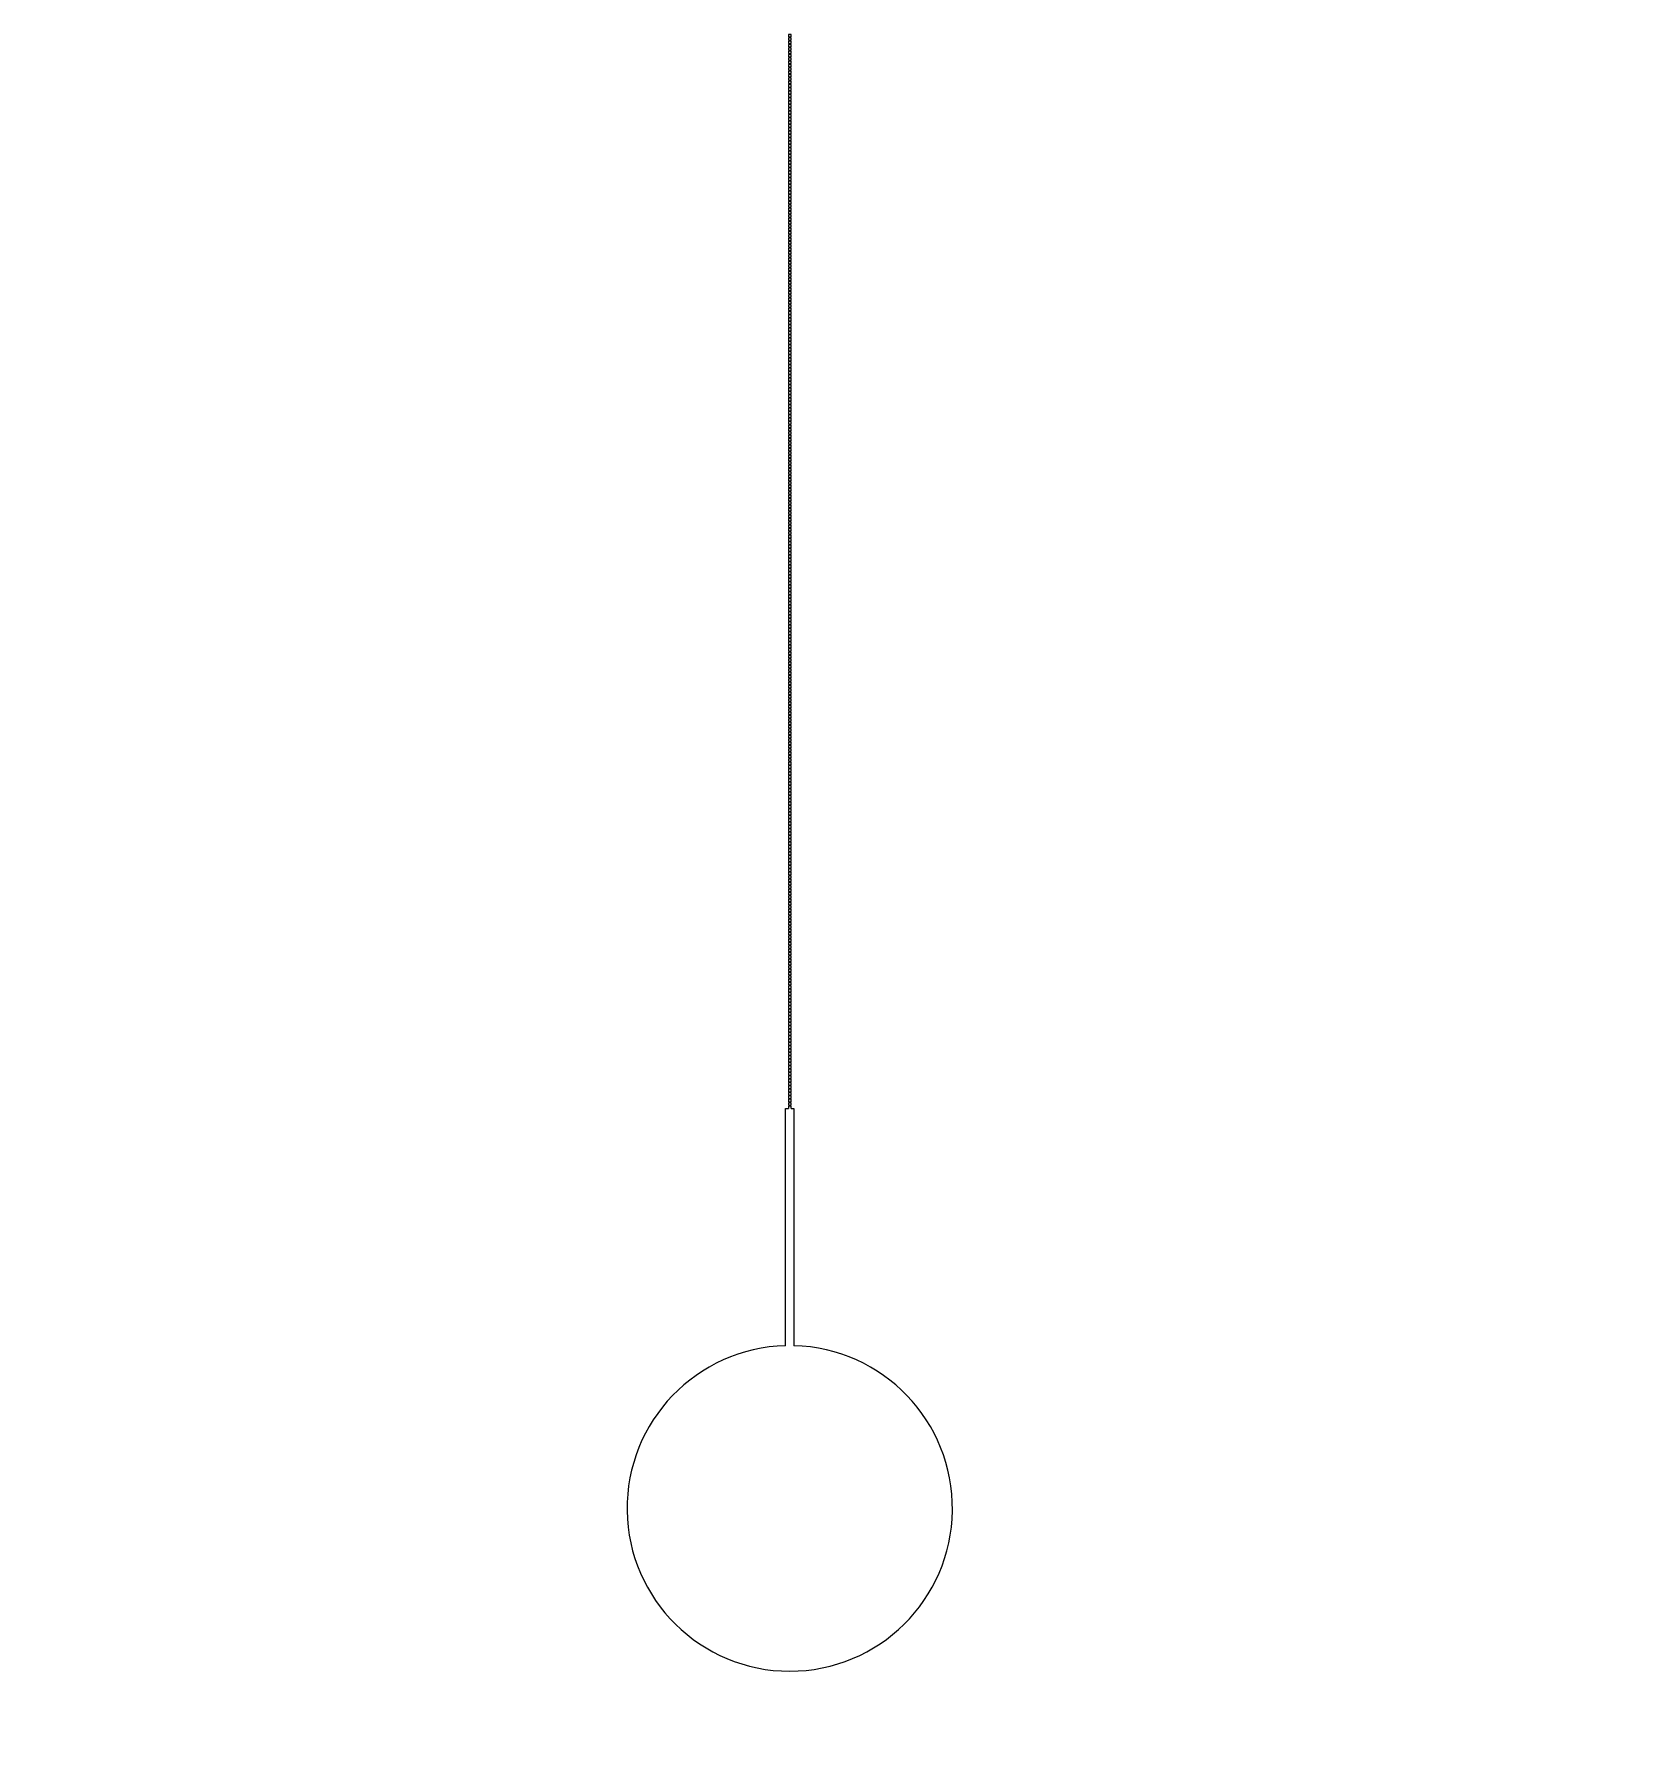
# Model space of a CAD drawing. Header units: inches. Extents: x 0 to 114300, y 0 to 114300.
# Drawn here: x 31684 to 33584, y 64775 to 66811 of the extents above; entities that cross this region are included whole.
import ezdxf

# ---------------------------------------------------------------- set-up
doc = ezdxf.new("R2010")
doc.units = ezdxf.units.IN
doc.header["$MEASUREMENT"] = 0

msp = doc.modelspace()

# ---------------------------------------------------------------- hatches: boundary and pattern name
h = msp.add_hatch()
h.set_pattern_fill('ANSI31', color=256, scale=100)
h.set_pattern_definition([(45, (-3636.992, -6350), (-8.8388348, 8.8388348), [])])
h.paths.add_polyline_path([(114300, 0), (0, 0), (0, 114300), (114300, 114300)])
edge = h.paths.add_edge_path(flags=16)
edge.add_arc((57150, 57150), 50800, 288.35844, 529.79531, ccw=False)
edge.add_line((73150, 8935.5), (41150, 8935.5))
edge.add_arc((57150, 57150), 50800, 190.20469, 251.64156, ccw=False)
edge.add_arc((57150, 57150), 50800, 169.79531, 190.20469, ccw=False)

# ---------------------------------------------------------------- linework, layer by layer
for p, q in [((32591.9, 65526.6), (32588.9, 65526.6)), ((32588.9, 65526.6), (32588.9, 65523.6)), ((32591.9, 65523.6), (32591.9, 65526.6))]:
    msp.add_line(p, q)
for points in [[(32591.9, 66810.6), (32588.9, 66810.6), (32588.9, 66807.6), (32591.9, 66807.6)], [(32591.9, 66806.6), (32588.9, 66806.6), (32588.9, 66803.6), (32591.9, 66803.6)], [(32591.9, 66802.6), (32588.9, 66802.6), (32588.9, 66799.6), (32591.9, 66799.6)], [(32591.9, 66798.6), (32588.9, 66798.6), (32588.9, 66795.6), (32591.9, 66795.6)], [(32591.9, 66794.6), (32588.9, 66794.6), (32588.9, 66791.6), (32591.9, 66791.6)], [(32591.9, 66790.6), (32588.9, 66790.6), (32588.9, 66787.6), (32591.9, 66787.6)], [(32591.9, 66786.6), (32588.9, 66786.6), (32588.9, 66783.6), (32591.9, 66783.6)], [(32591.9, 66782.6), (32588.9, 66782.6), (32588.9, 66779.6), (32591.9, 66779.6)], [(32591.9, 66778.6), (32588.9, 66778.6), (32588.9, 66775.6), (32591.9, 66775.6)], [(32591.9, 66774.6), (32588.9, 66774.6), (32588.9, 66771.6), (32591.9, 66771.6)], [(32591.9, 66770.6), (32588.9, 66770.6), (32588.9, 66767.6), (32591.9, 66767.6)], [(32591.9, 66766.6), (32588.9, 66766.6), (32588.9, 66763.6), (32591.9, 66763.6)], [(32591.9, 66762.6), (32588.9, 66762.6), (32588.9, 66759.6), (32591.9, 66759.6)], [(32591.9, 66758.6), (32588.9, 66758.6), (32588.9, 66755.6), (32591.9, 66755.6)], [(32591.9, 66754.6), (32588.9, 66754.6), (32588.9, 66751.6), (32591.9, 66751.6)], [(32591.9, 66750.6), (32588.9, 66750.6), (32588.9, 66747.6), (32591.9, 66747.6)], [(32591.9, 66746.6), (32588.9, 66746.6), (32588.9, 66743.6), (32591.9, 66743.6)], [(32591.9, 66742.6), (32588.9, 66742.6), (32588.9, 66739.6), (32591.9, 66739.6)], [(32591.9, 66738.6), (32588.9, 66738.6), (32588.9, 66735.6), (32591.9, 66735.6)], [(32591.9, 66734.6), (32588.9, 66734.6), (32588.9, 66731.6), (32591.9, 66731.6)], [(32591.9, 66730.6), (32588.9, 66730.6), (32588.9, 66727.6), (32591.9, 66727.6)], [(32591.9, 66726.6), (32588.9, 66726.6), (32588.9, 66723.6), (32591.9, 66723.6)], [(32591.9, 66722.6), (32588.9, 66722.6), (32588.9, 66719.6), (32591.9, 66719.6)], [(32591.9, 66718.6), (32588.9, 66718.6), (32588.9, 66715.6), (32591.9, 66715.6)], [(32591.9, 66714.6), (32588.9, 66714.6), (32588.9, 66711.6), (32591.9, 66711.6)], [(32591.9, 66710.6), (32588.9, 66710.6), (32588.9, 66707.6), (32591.9, 66707.6)], [(32591.9, 66706.6), (32588.9, 66706.6), (32588.9, 66703.6), (32591.9, 66703.6)], [(32591.9, 66702.6), (32588.9, 66702.6), (32588.9, 66699.6), (32591.9, 66699.6)], [(32591.9, 66698.6), (32588.9, 66698.6), (32588.9, 66695.6), (32591.9, 66695.6)], [(32591.9, 66694.6), (32588.9, 66694.6), (32588.9, 66691.6), (32591.9, 66691.6)], [(32591.9, 66690.6), (32588.9, 66690.6), (32588.9, 66687.6), (32591.9, 66687.6)], [(32591.9, 66686.6), (32588.9, 66686.6), (32588.9, 66683.6), (32591.9, 66683.6)], [(32591.9, 66682.6), (32588.9, 66682.6), (32588.9, 66679.6), (32591.9, 66679.6)], [(32591.9, 66678.6), (32588.9, 66678.6), (32588.9, 66675.6), (32591.9, 66675.6)], [(32591.9, 66674.6), (32588.9, 66674.6), (32588.9, 66671.6), (32591.9, 66671.6)], [(32591.9, 66670.6), (32588.9, 66670.6), (32588.9, 66667.6), (32591.9, 66667.6)], [(32591.9, 66666.6), (32588.9, 66666.6), (32588.9, 66663.6), (32591.9, 66663.6)], [(32591.9, 66662.6), (32588.9, 66662.6), (32588.9, 66659.6), (32591.9, 66659.6)], [(32591.9, 66658.6), (32588.9, 66658.6), (32588.9, 66655.6), (32591.9, 66655.6)], [(32591.9, 66654.6), (32588.9, 66654.6), (32588.9, 66651.6), (32591.9, 66651.6)], [(32591.9, 66650.6), (32588.9, 66650.6), (32588.9, 66647.6), (32591.9, 66647.6)], [(32591.9, 66646.6), (32588.9, 66646.6), (32588.9, 66643.6), (32591.9, 66643.6)], [(32591.9, 66642.6), (32588.9, 66642.6), (32588.9, 66639.6), (32591.9, 66639.6)], [(32591.9, 66638.6), (32588.9, 66638.6), (32588.9, 66635.6), (32591.9, 66635.6)], [(32591.9, 66634.6), (32588.9, 66634.6), (32588.9, 66631.6), (32591.9, 66631.6)], [(32591.9, 66630.6), (32588.9, 66630.6), (32588.9, 66627.6), (32591.9, 66627.6)], [(32591.9, 66626.6), (32588.9, 66626.6), (32588.9, 66623.6), (32591.9, 66623.6)], [(32591.9, 66622.6), (32588.9, 66622.6), (32588.9, 66619.6), (32591.9, 66619.6)], [(32591.9, 66618.6), (32588.9, 66618.6), (32588.9, 66615.6), (32591.9, 66615.6)], [(32591.9, 66614.6), (32588.9, 66614.6), (32588.9, 66611.6), (32591.9, 66611.6)], [(32591.9, 66610.6), (32588.9, 66610.6), (32588.9, 66607.6), (32591.9, 66607.6)], [(32591.9, 66606.6), (32588.9, 66606.6), (32588.9, 66603.6), (32591.9, 66603.6)], [(32591.9, 66602.6), (32588.9, 66602.6), (32588.9, 66599.6), (32591.9, 66599.6)], [(32591.9, 66598.6), (32588.9, 66598.6), (32588.9, 66595.6), (32591.9, 66595.6)], [(32591.9, 66594.6), (32588.9, 66594.6), (32588.9, 66591.6), (32591.9, 66591.6)], [(32591.9, 66590.6), (32588.9, 66590.6), (32588.9, 66587.6), (32591.9, 66587.6)], [(32591.9, 66586.6), (32588.9, 66586.6), (32588.9, 66583.6), (32591.9, 66583.6)], [(32591.9, 66582.6), (32588.9, 66582.6), (32588.9, 66579.6), (32591.9, 66579.6)], [(32591.9, 66578.6), (32588.9, 66578.6), (32588.9, 66575.6), (32591.9, 66575.6)], [(32591.9, 66574.6), (32588.9, 66574.6), (32588.9, 66571.6), (32591.9, 66571.6)], [(32591.9, 66570.6), (32588.9, 66570.6), (32588.9, 66567.6), (32591.9, 66567.6)], [(32591.9, 66566.6), (32588.9, 66566.6), (32588.9, 66563.6), (32591.9, 66563.6)], [(32591.9, 66562.6), (32588.9, 66562.6), (32588.9, 66559.6), (32591.9, 66559.6)], [(32591.9, 66558.6), (32588.9, 66558.6), (32588.9, 66555.6), (32591.9, 66555.6)], [(32591.9, 66554.6), (32588.9, 66554.6), (32588.9, 66551.6), (32591.9, 66551.6)], [(32591.9, 66550.6), (32588.9, 66550.6), (32588.9, 66547.6), (32591.9, 66547.6)], [(32591.9, 66546.6), (32588.9, 66546.6), (32588.9, 66543.6), (32591.9, 66543.6)], [(32591.9, 66542.6), (32588.9, 66542.6), (32588.9, 66539.6), (32591.9, 66539.6)], [(32591.9, 66538.6), (32588.9, 66538.6), (32588.9, 66535.6), (32591.9, 66535.6)], [(32591.9, 66534.6), (32588.9, 66534.6), (32588.9, 66531.6), (32591.9, 66531.6)], [(32591.9, 66530.6), (32588.9, 66530.6), (32588.9, 66527.6), (32591.9, 66527.6)], [(32591.9, 66526.6), (32588.9, 66526.6), (32588.9, 66523.6), (32591.9, 66523.6)], [(32591.9, 66522.6), (32588.9, 66522.6), (32588.9, 66519.6), (32591.9, 66519.6)], [(32591.9, 66518.6), (32588.9, 66518.6), (32588.9, 66515.6), (32591.9, 66515.6)], [(32591.9, 66514.6), (32588.9, 66514.6), (32588.9, 66511.6), (32591.9, 66511.6)], [(32591.9, 66510.6), (32588.9, 66510.6), (32588.9, 66507.6), (32591.9, 66507.6)], [(32591.9, 66506.6), (32588.9, 66506.6), (32588.9, 66503.6), (32591.9, 66503.6)], [(32591.9, 66502.6), (32588.9, 66502.6), (32588.9, 66499.6), (32591.9, 66499.6)], [(32591.9, 66498.6), (32588.9, 66498.6), (32588.9, 66495.6), (32591.9, 66495.6)], [(32591.9, 66494.6), (32588.9, 66494.6), (32588.9, 66491.6), (32591.9, 66491.6)], [(32591.9, 66490.6), (32588.9, 66490.6), (32588.9, 66487.6), (32591.9, 66487.6)], [(32591.9, 66486.6), (32588.9, 66486.6), (32588.9, 66483.6), (32591.9, 66483.6)], [(32591.9, 66482.6), (32588.9, 66482.6), (32588.9, 66479.6), (32591.9, 66479.6)], [(32591.9, 66478.6), (32588.9, 66478.6), (32588.9, 66475.6), (32591.9, 66475.6)], [(32591.9, 66474.6), (32588.9, 66474.6), (32588.9, 66471.6), (32591.9, 66471.6)], [(32591.9, 66470.6), (32588.9, 66470.6), (32588.9, 66467.6), (32591.9, 66467.6)], [(32591.9, 66466.6), (32588.9, 66466.6), (32588.9, 66463.6), (32591.9, 66463.6)], [(32591.9, 66462.6), (32588.9, 66462.6), (32588.9, 66459.6), (32591.9, 66459.6)], [(32591.9, 66458.6), (32588.9, 66458.6), (32588.9, 66455.6), (32591.9, 66455.6)], [(32591.9, 66454.6), (32588.9, 66454.6), (32588.9, 66451.6), (32591.9, 66451.6)], [(32591.9, 66450.6), (32588.9, 66450.6), (32588.9, 66447.6), (32591.9, 66447.6)], [(32591.9, 66446.6), (32588.9, 66446.6), (32588.9, 66443.6), (32591.9, 66443.6)], [(32591.9, 66442.6), (32588.9, 66442.6), (32588.9, 66439.6), (32591.9, 66439.6)], [(32591.9, 66438.6), (32588.9, 66438.6), (32588.9, 66435.6), (32591.9, 66435.6)], [(32591.9, 66434.6), (32588.9, 66434.6), (32588.9, 66431.6), (32591.9, 66431.6)], [(32591.9, 66430.6), (32588.9, 66430.6), (32588.9, 66427.6), (32591.9, 66427.6)], [(32591.9, 66426.6), (32588.9, 66426.6), (32588.9, 66423.6), (32591.9, 66423.6)], [(32591.9, 66422.6), (32588.9, 66422.6), (32588.9, 66419.6), (32591.9, 66419.6)], [(32591.9, 66418.6), (32588.9, 66418.6), (32588.9, 66415.6), (32591.9, 66415.6)], [(32591.9, 66414.6), (32588.9, 66414.6), (32588.9, 66411.6), (32591.9, 66411.6)], [(32591.9, 66410.6), (32588.9, 66410.6), (32588.9, 66407.6), (32591.9, 66407.6)], [(32591.9, 66406.6), (32588.9, 66406.6), (32588.9, 66403.6), (32591.9, 66403.6)], [(32591.9, 66402.6), (32588.9, 66402.6), (32588.9, 66399.6), (32591.9, 66399.6)], [(32591.9, 66398.6), (32588.9, 66398.6), (32588.9, 66395.6), (32591.9, 66395.6)], [(32591.9, 66394.6), (32588.9, 66394.6), (32588.9, 66391.6), (32591.9, 66391.6)], [(32591.9, 66390.6), (32588.9, 66390.6), (32588.9, 66387.6), (32591.9, 66387.6)], [(32591.9, 66386.6), (32588.9, 66386.6), (32588.9, 66383.6), (32591.9, 66383.6)], [(32591.9, 66382.6), (32588.9, 66382.6), (32588.9, 66379.6), (32591.9, 66379.6)], [(32591.9, 66378.6), (32588.9, 66378.6), (32588.9, 66375.6), (32591.9, 66375.6)], [(32591.9, 66374.6), (32588.9, 66374.6), (32588.9, 66371.6), (32591.9, 66371.6)], [(32591.9, 66370.6), (32588.9, 66370.6), (32588.9, 66367.6), (32591.9, 66367.6)], [(32591.9, 66366.6), (32588.9, 66366.6), (32588.9, 66363.6), (32591.9, 66363.6)], [(32591.9, 66362.6), (32588.9, 66362.6), (32588.9, 66359.6), (32591.9, 66359.6)], [(32591.9, 66358.6), (32588.9, 66358.6), (32588.9, 66355.6), (32591.9, 66355.6)], [(32591.9, 66354.6), (32588.9, 66354.6), (32588.9, 66351.6), (32591.9, 66351.6)], [(32591.9, 66350.6), (32588.9, 66350.6), (32588.9, 66347.6), (32591.9, 66347.6)], [(32591.9, 66346.6), (32588.9, 66346.6), (32588.9, 66343.6), (32591.9, 66343.6)], [(32591.9, 66342.6), (32588.9, 66342.6), (32588.9, 66339.6), (32591.9, 66339.6)], [(32591.9, 66338.6), (32588.9, 66338.6), (32588.9, 66335.6), (32591.9, 66335.6)], [(32591.9, 66334.6), (32588.9, 66334.6), (32588.9, 66331.6), (32591.9, 66331.6)], [(32591.9, 66330.6), (32588.9, 66330.6), (32588.9, 66327.6), (32591.9, 66327.6)], [(32591.9, 66326.6), (32588.9, 66326.6), (32588.9, 66323.6), (32591.9, 66323.6)], [(32591.9, 66322.6), (32588.9, 66322.6), (32588.9, 66319.6), (32591.9, 66319.6)], [(32591.9, 66318.6), (32588.9, 66318.6), (32588.9, 66315.6), (32591.9, 66315.6)], [(32591.9, 66314.6), (32588.9, 66314.6), (32588.9, 66311.6), (32591.9, 66311.6)], [(32591.9, 66310.6), (32588.9, 66310.6), (32588.9, 66307.6), (32591.9, 66307.6)], [(32591.9, 66306.6), (32588.9, 66306.6), (32588.9, 66303.6), (32591.9, 66303.6)], [(32591.9, 66302.6), (32588.9, 66302.6), (32588.9, 66299.6), (32591.9, 66299.6)], [(32591.9, 66298.6), (32588.9, 66298.6), (32588.9, 66295.6), (32591.9, 66295.6)], [(32591.9, 66294.6), (32588.9, 66294.6), (32588.9, 66291.6), (32591.9, 66291.6)], [(32591.9, 66290.6), (32588.9, 66290.6), (32588.9, 66287.6), (32591.9, 66287.6)], [(32591.9, 66286.6), (32588.9, 66286.6), (32588.9, 66283.6), (32591.9, 66283.6)], [(32591.9, 66282.6), (32588.9, 66282.6), (32588.9, 66279.6), (32591.9, 66279.6)], [(32591.9, 66278.6), (32588.9, 66278.6), (32588.9, 66275.6), (32591.9, 66275.6)], [(32591.9, 66274.6), (32588.9, 66274.6), (32588.9, 66271.6), (32591.9, 66271.6)], [(32591.9, 66270.6), (32588.9, 66270.6), (32588.9, 66267.6), (32591.9, 66267.6)], [(32591.9, 66266.6), (32588.9, 66266.6), (32588.9, 66263.6), (32591.9, 66263.6)], [(32591.9, 66262.6), (32588.9, 66262.6), (32588.9, 66259.6), (32591.9, 66259.6)], [(32591.9, 66258.6), (32588.9, 66258.6), (32588.9, 66255.6), (32591.9, 66255.6)], [(32591.9, 66254.6), (32588.9, 66254.6), (32588.9, 66251.6), (32591.9, 66251.6)], [(32591.9, 66250.6), (32588.9, 66250.6), (32588.9, 66247.6), (32591.9, 66247.6)], [(32591.9, 66246.6), (32588.9, 66246.6), (32588.9, 66243.6), (32591.9, 66243.6)], [(32591.9, 66242.6), (32588.9, 66242.6), (32588.9, 66239.6), (32591.9, 66239.6)], [(32591.9, 66238.6), (32588.9, 66238.6), (32588.9, 66235.6), (32591.9, 66235.6)], [(32591.9, 66234.6), (32588.9, 66234.6), (32588.9, 66231.6), (32591.9, 66231.6)], [(32591.9, 66230.6), (32588.9, 66230.6), (32588.9, 66227.6), (32591.9, 66227.6)], [(32591.9, 66226.6), (32588.9, 66226.6), (32588.9, 66223.6), (32591.9, 66223.6)], [(32591.9, 66222.6), (32588.9, 66222.6), (32588.9, 66219.6), (32591.9, 66219.6)], [(32591.9, 66218.6), (32588.9, 66218.6), (32588.9, 66215.6), (32591.9, 66215.6)], [(32591.9, 66214.6), (32588.9, 66214.6), (32588.9, 66211.6), (32591.9, 66211.6)], [(32591.9, 66210.6), (32588.9, 66210.6), (32588.9, 66207.6), (32591.9, 66207.6)], [(32591.9, 66206.6), (32588.9, 66206.6), (32588.9, 66203.6), (32591.9, 66203.6)], [(32591.9, 66202.6), (32588.9, 66202.6), (32588.9, 66199.6), (32591.9, 66199.6)], [(32591.9, 66198.6), (32588.9, 66198.6), (32588.9, 66195.6), (32591.9, 66195.6)], [(32591.9, 66194.6), (32588.9, 66194.6), (32588.9, 66191.6), (32591.9, 66191.6)], [(32591.9, 66190.6), (32588.9, 66190.6), (32588.9, 66187.6), (32591.9, 66187.6)], [(32591.9, 66186.6), (32588.9, 66186.6), (32588.9, 66183.6), (32591.9, 66183.6)], [(32591.9, 66182.6), (32588.9, 66182.6), (32588.9, 66179.6), (32591.9, 66179.6)], [(32591.9, 66178.6), (32588.9, 66178.6), (32588.9, 66175.6), (32591.9, 66175.6)], [(32591.9, 66174.6), (32588.9, 66174.6), (32588.9, 66171.6), (32591.9, 66171.6)], [(32591.9, 66170.6), (32588.9, 66170.6), (32588.9, 66167.6), (32591.9, 66167.6)], [(32591.9, 66166.6), (32588.9, 66166.6), (32588.9, 66163.6), (32591.9, 66163.6)], [(32591.9, 66162.6), (32588.9, 66162.6), (32588.9, 66159.6), (32591.9, 66159.6)], [(32591.9, 66158.6), (32588.9, 66158.6), (32588.9, 66155.6), (32591.9, 66155.6)], [(32591.9, 66154.6), (32588.9, 66154.6), (32588.9, 66151.6), (32591.9, 66151.6)], [(32591.9, 66150.6), (32588.9, 66150.6), (32588.9, 66147.6), (32591.9, 66147.6)], [(32591.9, 66146.6), (32588.9, 66146.6), (32588.9, 66143.6), (32591.9, 66143.6)], [(32591.9, 66142.6), (32588.9, 66142.6), (32588.9, 66139.6), (32591.9, 66139.6)], [(32591.9, 66138.6), (32588.9, 66138.6), (32588.9, 66135.6), (32591.9, 66135.6)], [(32591.9, 66134.6), (32588.9, 66134.6), (32588.9, 66131.6), (32591.9, 66131.6)], [(32591.9, 66130.6), (32588.9, 66130.6), (32588.9, 66127.6), (32591.9, 66127.6)], [(32591.9, 66126.6), (32588.9, 66126.6), (32588.9, 66123.6), (32591.9, 66123.6)], [(32591.9, 66122.6), (32588.9, 66122.6), (32588.9, 66119.6), (32591.9, 66119.6)], [(32591.9, 66118.6), (32588.9, 66118.6), (32588.9, 66115.6), (32591.9, 66115.6)], [(32591.9, 66114.6), (32588.9, 66114.6), (32588.9, 66111.6), (32591.9, 66111.6)], [(32591.9, 66110.6), (32588.9, 66110.6), (32588.9, 66107.6), (32591.9, 66107.6)], [(32591.9, 66106.6), (32588.9, 66106.6), (32588.9, 66103.6), (32591.9, 66103.6)], [(32591.9, 66102.6), (32588.9, 66102.6), (32588.9, 66099.6), (32591.9, 66099.6)], [(32591.9, 66098.6), (32588.9, 66098.6), (32588.9, 66095.6), (32591.9, 66095.6)], [(32591.9, 66094.6), (32588.9, 66094.6), (32588.9, 66091.6), (32591.9, 66091.6)], [(32591.9, 66090.6), (32588.9, 66090.6), (32588.9, 66087.6), (32591.9, 66087.6)], [(32591.9, 66086.6), (32588.9, 66086.6), (32588.9, 66083.6), (32591.9, 66083.6)], [(32591.9, 66082.6), (32588.9, 66082.6), (32588.9, 66079.6), (32591.9, 66079.6)], [(32591.9, 66078.6), (32588.9, 66078.6), (32588.9, 66075.6), (32591.9, 66075.6)], [(32591.9, 66074.6), (32588.9, 66074.6), (32588.9, 66071.6), (32591.9, 66071.6)], [(32591.9, 66070.6), (32588.9, 66070.6), (32588.9, 66067.6), (32591.9, 66067.6)], [(32591.9, 66066.6), (32588.9, 66066.6), (32588.9, 66063.6), (32591.9, 66063.6)], [(32591.9, 66062.6), (32588.9, 66062.6), (32588.9, 66059.6), (32591.9, 66059.6)], [(32591.9, 66058.6), (32588.9, 66058.6), (32588.9, 66055.6), (32591.9, 66055.6)], [(32591.9, 66054.6), (32588.9, 66054.6), (32588.9, 66051.6), (32591.9, 66051.6)], [(32591.9, 66050.6), (32588.9, 66050.6), (32588.9, 66047.6), (32591.9, 66047.6)], [(32591.9, 66046.6), (32588.9, 66046.6), (32588.9, 66043.6), (32591.9, 66043.6)], [(32591.9, 66042.6), (32588.9, 66042.6), (32588.9, 66039.6), (32591.9, 66039.6)], [(32591.9, 66038.6), (32588.9, 66038.6), (32588.9, 66035.6), (32591.9, 66035.6)], [(32591.9, 66034.6), (32588.9, 66034.6), (32588.9, 66031.6), (32591.9, 66031.6)], [(32591.9, 66030.6), (32588.9, 66030.6), (32588.9, 66027.6), (32591.9, 66027.6)], [(32591.9, 66026.6), (32588.9, 66026.6), (32588.9, 66023.6), (32591.9, 66023.6)], [(32591.9, 66022.6), (32588.9, 66022.6), (32588.9, 66019.6), (32591.9, 66019.6)], [(32591.9, 66018.6), (32588.9, 66018.6), (32588.9, 66015.6), (32591.9, 66015.6)], [(32591.9, 66014.6), (32588.9, 66014.6), (32588.9, 66011.6), (32591.9, 66011.6)], [(32591.9, 66010.6), (32588.9, 66010.6), (32588.9, 66007.6), (32591.9, 66007.6)], [(32591.9, 66006.6), (32588.9, 66006.6), (32588.9, 66003.6), (32591.9, 66003.6)], [(32591.9, 66002.6), (32588.9, 66002.6), (32588.9, 65999.6), (32591.9, 65999.6)], [(32591.9, 65998.6), (32588.9, 65998.6), (32588.9, 65995.6), (32591.9, 65995.6)], [(32591.9, 65994.6), (32588.9, 65994.6), (32588.9, 65991.6), (32591.9, 65991.6)], [(32591.9, 65990.6), (32588.9, 65990.6), (32588.9, 65987.6), (32591.9, 65987.6)], [(32591.9, 65986.6), (32588.9, 65986.6), (32588.9, 65983.6), (32591.9, 65983.6)], [(32591.9, 65982.6), (32588.9, 65982.6), (32588.9, 65979.6), (32591.9, 65979.6)], [(32591.9, 65978.6), (32588.9, 65978.6), (32588.9, 65975.6), (32591.9, 65975.6)], [(32591.9, 65974.6), (32588.9, 65974.6), (32588.9, 65971.6), (32591.9, 65971.6)], [(32591.9, 65970.6), (32588.9, 65970.6), (32588.9, 65967.6), (32591.9, 65967.6)], [(32591.9, 65966.6), (32588.9, 65966.6), (32588.9, 65963.6), (32591.9, 65963.6)], [(32591.9, 65962.6), (32588.9, 65962.6), (32588.9, 65959.6), (32591.9, 65959.6)], [(32591.9, 65958.6), (32588.9, 65958.6), (32588.9, 65955.6), (32591.9, 65955.6)], [(32591.9, 65954.6), (32588.9, 65954.6), (32588.9, 65951.6), (32591.9, 65951.6)], [(32591.9, 65950.6), (32588.9, 65950.6), (32588.9, 65947.6), (32591.9, 65947.6)], [(32591.9, 65946.6), (32588.9, 65946.6), (32588.9, 65943.6), (32591.9, 65943.6)], [(32591.9, 65942.6), (32588.9, 65942.6), (32588.9, 65939.6), (32591.9, 65939.6)], [(32591.9, 65938.6), (32588.9, 65938.6), (32588.9, 65935.6), (32591.9, 65935.6)], [(32591.9, 65934.6), (32588.9, 65934.6), (32588.9, 65931.6), (32591.9, 65931.6)], [(32591.9, 65930.6), (32588.9, 65930.6), (32588.9, 65927.6), (32591.9, 65927.6)], [(32591.9, 65926.6), (32588.9, 65926.6), (32588.9, 65923.6), (32591.9, 65923.6)], [(32591.9, 65922.6), (32588.9, 65922.6), (32588.9, 65919.6), (32591.9, 65919.6)], [(32591.9, 65918.6), (32588.9, 65918.6), (32588.9, 65915.6), (32591.9, 65915.6)], [(32591.9, 65914.6), (32588.9, 65914.6), (32588.9, 65911.6), (32591.9, 65911.6)], [(32591.9, 65910.6), (32588.9, 65910.6), (32588.9, 65907.6), (32591.9, 65907.6)], [(32591.9, 65906.6), (32588.9, 65906.6), (32588.9, 65903.6), (32591.9, 65903.6)], [(32591.9, 65902.6), (32588.9, 65902.6), (32588.9, 65899.6), (32591.9, 65899.6)], [(32591.9, 65898.6), (32588.9, 65898.6), (32588.9, 65895.6), (32591.9, 65895.6)], [(32591.9, 65894.6), (32588.9, 65894.6), (32588.9, 65891.6), (32591.9, 65891.6)], [(32591.9, 65890.6), (32588.9, 65890.6), (32588.9, 65887.6), (32591.9, 65887.6)], [(32591.9, 65886.6), (32588.9, 65886.6), (32588.9, 65883.6), (32591.9, 65883.6)], [(32591.9, 65882.6), (32588.9, 65882.6), (32588.9, 65879.6), (32591.9, 65879.6)], [(32591.9, 65878.6), (32588.9, 65878.6), (32588.9, 65875.6), (32591.9, 65875.6)], [(32591.9, 65874.6), (32588.9, 65874.6), (32588.9, 65871.6), (32591.9, 65871.6)], [(32591.9, 65870.6), (32588.9, 65870.6), (32588.9, 65867.6), (32591.9, 65867.6)], [(32591.9, 65866.6), (32588.9, 65866.6), (32588.9, 65863.6), (32591.9, 65863.6)], [(32591.9, 65862.6), (32588.9, 65862.6), (32588.9, 65859.6), (32591.9, 65859.6)], [(32591.9, 65858.6), (32588.9, 65858.6), (32588.9, 65855.6), (32591.9, 65855.6)], [(32591.9, 65854.6), (32588.9, 65854.6), (32588.9, 65851.6), (32591.9, 65851.6)], [(32591.9, 65850.6), (32588.9, 65850.6), (32588.9, 65847.6), (32591.9, 65847.6)], [(32591.9, 65846.6), (32588.9, 65846.6), (32588.9, 65843.6), (32591.9, 65843.6)], [(32591.9, 65842.6), (32588.9, 65842.6), (32588.9, 65839.6), (32591.9, 65839.6)], [(32591.9, 65838.6), (32588.9, 65838.6), (32588.9, 65835.6), (32591.9, 65835.6)], [(32591.9, 65834.6), (32588.9, 65834.6), (32588.9, 65831.6), (32591.9, 65831.6)], [(32591.9, 65830.6), (32588.9, 65830.6), (32588.9, 65827.6), (32591.9, 65827.6)], [(32591.9, 65826.6), (32588.9, 65826.6), (32588.9, 65823.6), (32591.9, 65823.6)], [(32591.9, 65822.6), (32588.9, 65822.6), (32588.9, 65819.6), (32591.9, 65819.6)], [(32591.9, 65818.6), (32588.9, 65818.6), (32588.9, 65815.6), (32591.9, 65815.6)], [(32591.9, 65814.6), (32588.9, 65814.6), (32588.9, 65811.6), (32591.9, 65811.6)], [(32591.9, 65810.6), (32588.9, 65810.6), (32588.9, 65807.6), (32591.9, 65807.6)], [(32591.9, 65806.6), (32588.9, 65806.6), (32588.9, 65803.6), (32591.9, 65803.6)], [(32591.9, 65802.6), (32588.9, 65802.6), (32588.9, 65799.6), (32591.9, 65799.6)], [(32591.9, 65798.6), (32588.9, 65798.6), (32588.9, 65795.6), (32591.9, 65795.6)], [(32591.9, 65794.6), (32588.9, 65794.6), (32588.9, 65791.6), (32591.9, 65791.6)], [(32591.9, 65790.6), (32588.9, 65790.6), (32588.9, 65787.6), (32591.9, 65787.6)], [(32591.9, 65786.6), (32588.9, 65786.6), (32588.9, 65783.6), (32591.9, 65783.6)], [(32591.9, 65782.6), (32588.9, 65782.6), (32588.9, 65779.6), (32591.9, 65779.6)], [(32591.9, 65778.6), (32588.9, 65778.6), (32588.9, 65775.6), (32591.9, 65775.6)], [(32591.9, 65774.6), (32588.9, 65774.6), (32588.9, 65771.6), (32591.9, 65771.6)], [(32591.9, 65770.6), (32588.9, 65770.6), (32588.9, 65767.6), (32591.9, 65767.6)], [(32591.9, 65766.6), (32588.9, 65766.6), (32588.9, 65763.6), (32591.9, 65763.6)], [(32591.9, 65762.6), (32588.9, 65762.6), (32588.9, 65759.6), (32591.9, 65759.6)], [(32591.9, 65758.6), (32588.9, 65758.6), (32588.9, 65755.6), (32591.9, 65755.6)], [(32591.9, 65754.6), (32588.9, 65754.6), (32588.9, 65751.6), (32591.9, 65751.6)], [(32591.9, 65750.6), (32588.9, 65750.6), (32588.9, 65747.6), (32591.9, 65747.6)], [(32591.9, 65746.6), (32588.9, 65746.6), (32588.9, 65743.6), (32591.9, 65743.6)], [(32591.9, 65742.6), (32588.9, 65742.6), (32588.9, 65739.6), (32591.9, 65739.6)], [(32591.9, 65738.6), (32588.9, 65738.6), (32588.9, 65735.6), (32591.9, 65735.6)], [(32591.9, 65734.6), (32588.9, 65734.6), (32588.9, 65731.6), (32591.9, 65731.6)], [(32591.9, 65730.6), (32588.9, 65730.6), (32588.9, 65727.6), (32591.9, 65727.6)], [(32591.9, 65726.6), (32588.9, 65726.6), (32588.9, 65723.6), (32591.9, 65723.6)], [(32591.9, 65722.6), (32588.9, 65722.6), (32588.9, 65719.6), (32591.9, 65719.6)], [(32591.9, 65718.6), (32588.9, 65718.6), (32588.9, 65715.6), (32591.9, 65715.6)], [(32591.9, 65714.6), (32588.9, 65714.6), (32588.9, 65711.6), (32591.9, 65711.6)], [(32591.9, 65710.6), (32588.9, 65710.6), (32588.9, 65707.6), (32591.9, 65707.6)], [(32591.9, 65706.6), (32588.9, 65706.6), (32588.9, 65703.6), (32591.9, 65703.6)], [(32591.9, 65702.6), (32588.9, 65702.6), (32588.9, 65699.6), (32591.9, 65699.6)], [(32591.9, 65698.6), (32588.9, 65698.6), (32588.9, 65695.6), (32591.9, 65695.6)], [(32591.9, 65694.6), (32588.9, 65694.6), (32588.9, 65691.6), (32591.9, 65691.6)], [(32591.9, 65690.6), (32588.9, 65690.6), (32588.9, 65687.6), (32591.9, 65687.6)], [(32591.9, 65686.6), (32588.9, 65686.6), (32588.9, 65683.6), (32591.9, 65683.6)], [(32591.9, 65682.6), (32588.9, 65682.6), (32588.9, 65679.6), (32591.9, 65679.6)], [(32591.9, 65678.6), (32588.9, 65678.6), (32588.9, 65675.6), (32591.9, 65675.6)], [(32591.9, 65674.6), (32588.9, 65674.6), (32588.9, 65671.6), (32591.9, 65671.6)], [(32591.9, 65670.6), (32588.9, 65670.6), (32588.9, 65667.6), (32591.9, 65667.6)], [(32591.9, 65666.6), (32588.9, 65666.6), (32588.9, 65663.6), (32591.9, 65663.6)], [(32591.9, 65662.6), (32588.9, 65662.6), (32588.9, 65659.6), (32591.9, 65659.6)], [(32591.9, 65658.6), (32588.9, 65658.6), (32588.9, 65655.6), (32591.9, 65655.6)], [(32591.9, 65654.6), (32588.9, 65654.6), (32588.9, 65651.6), (32591.9, 65651.6)], [(32591.9, 65650.6), (32588.9, 65650.6), (32588.9, 65647.6), (32591.9, 65647.6)], [(32591.9, 65646.6), (32588.9, 65646.6), (32588.9, 65643.6), (32591.9, 65643.6)], [(32591.9, 65642.6), (32588.9, 65642.6), (32588.9, 65639.6), (32591.9, 65639.6)], [(32591.9, 65638.6), (32588.9, 65638.6), (32588.9, 65635.6), (32591.9, 65635.6)], [(32591.9, 65634.6), (32588.9, 65634.6), (32588.9, 65631.6), (32591.9, 65631.6)], [(32591.9, 65630.6), (32588.9, 65630.6), (32588.9, 65627.6), (32591.9, 65627.6)], [(32591.9, 65626.6), (32588.9, 65626.6), (32588.9, 65623.6), (32591.9, 65623.6)], [(32591.9, 65622.6), (32588.9, 65622.6), (32588.9, 65619.6), (32591.9, 65619.6)], [(32591.9, 65618.6), (32588.9, 65618.6), (32588.9, 65615.6), (32591.9, 65615.6)], [(32591.9, 65614.6), (32588.9, 65614.6), (32588.9, 65611.6), (32591.9, 65611.6)], [(32591.9, 65610.6), (32588.9, 65610.6), (32588.9, 65607.6), (32591.9, 65607.6)], [(32591.9, 65606.6), (32588.9, 65606.6), (32588.9, 65603.6), (32591.9, 65603.6)], [(32591.9, 65602.6), (32588.9, 65602.6), (32588.9, 65599.6), (32591.9, 65599.6)], [(32591.9, 65598.6), (32588.9, 65598.6), (32588.9, 65595.6), (32591.9, 65595.6)], [(32591.9, 65594.6), (32588.9, 65594.6), (32588.9, 65591.6), (32591.9, 65591.6)], [(32591.9, 65590.6), (32588.9, 65590.6), (32588.9, 65587.6), (32591.9, 65587.6)], [(32591.9, 65586.6), (32588.9, 65586.6), (32588.9, 65583.6), (32591.9, 65583.6)], [(32591.9, 65582.6), (32588.9, 65582.6), (32588.9, 65579.6), (32591.9, 65579.6)], [(32591.9, 65578.6), (32588.9, 65578.6), (32588.9, 65575.6), (32591.9, 65575.6)], [(32591.9, 65574.6), (32588.9, 65574.6), (32588.9, 65571.6), (32591.9, 65571.6)], [(32591.9, 65570.6), (32588.9, 65570.6), (32588.9, 65567.6), (32591.9, 65567.6)], [(32591.9, 65566.6), (32588.9, 65566.6), (32588.9, 65563.6), (32591.9, 65563.6)], [(32591.9, 65562.6), (32588.9, 65562.6), (32588.9, 65559.6), (32591.9, 65559.6)], [(32591.9, 65558.6), (32588.9, 65558.6), (32588.9, 65555.6), (32591.9, 65555.6)], [(32591.9, 65554.6), (32588.9, 65554.6), (32588.9, 65551.6), (32591.9, 65551.6)], [(32591.9, 65550.6), (32588.9, 65550.6), (32588.9, 65547.6), (32591.9, 65547.6)], [(32591.9, 65546.6), (32588.9, 65546.6), (32588.9, 65543.6), (32591.9, 65543.6)], [(32591.9, 65542.6), (32588.9, 65542.6), (32588.9, 65539.6), (32591.9, 65539.6)], [(32591.9, 65538.6), (32588.9, 65538.6), (32588.9, 65535.6), (32591.9, 65535.6)], [(32591.9, 65534.6), (32588.9, 65534.6), (32588.9, 65531.6), (32591.9, 65531.6)], [(32591.9, 65530.6), (32588.9, 65530.6), (32588.9, 65527.6), (32591.9, 65527.6)]]:
    msp.add_lwpolyline(points, close=True)
for points in [[(32585.4, 65239.3), (32585.4, 65523.6), (32588.9, 65523.6)], [(32591.9, 65523.6), (32595.4, 65523.6), (32595.4, 65239.3)]]:
    msp.add_lwpolyline(points)
msp.add_arc((32590.4, 65044.4), 195, 91.4693, 88.5307)

doc.saveas('drawing.dxf')
